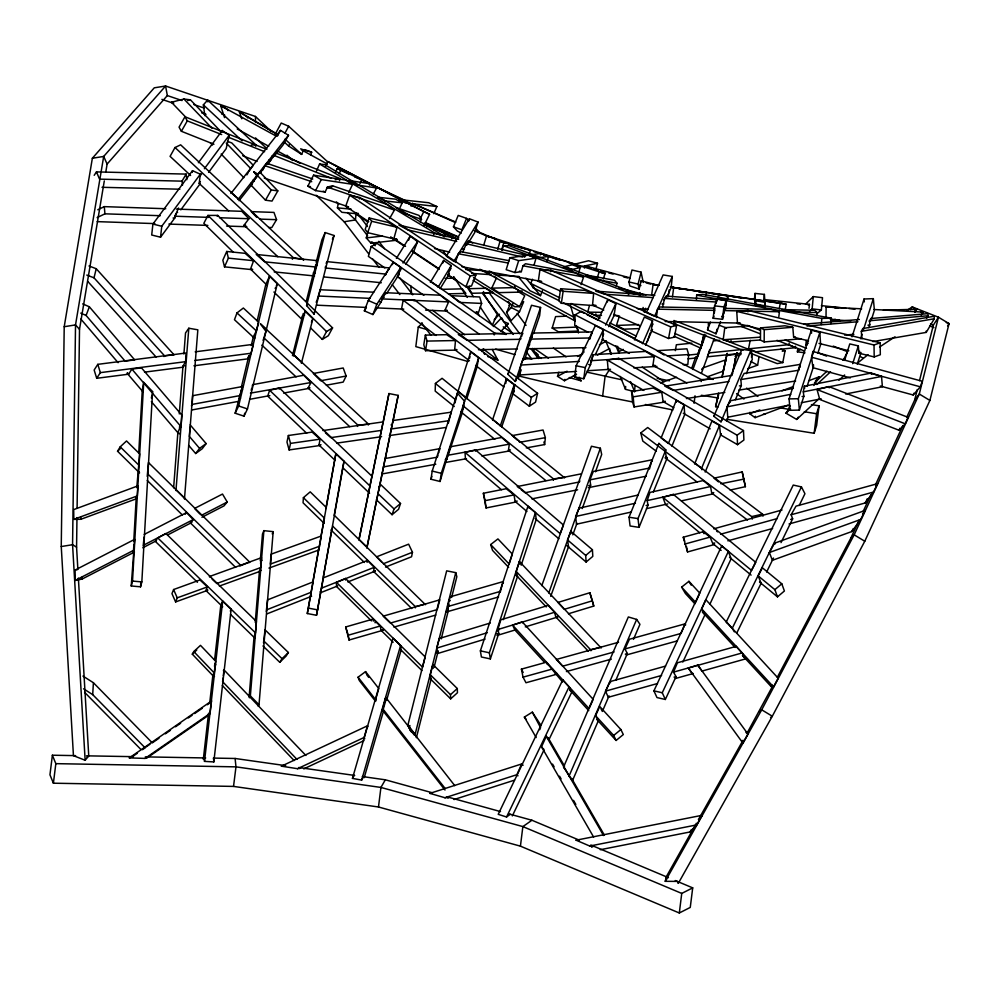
<?xml version="1.0" encoding="UTF-8"?>
<svg xmlns="http://www.w3.org/2000/svg" width="999" height="999" viewBox="0 0 999 999"><rect width="100%" height="100%" fill="white"/><g stroke="black" fill="none" stroke-linecap="round" stroke-linejoin="round"><path stroke-width="1.5" d="M808.553 340.859L793.643 337.212L792.806 327.26L784.927 325.799L760.539 327.872L760.476 340.11L764.173 341.933L801.31 338.773M764.173 341.933L764.235 329.695L760.539 327.872M826.023 317.932L826.111 306.98L835.176 307.442L835.176 308.216M835.089 319.18L835.089 319.967L830.556 319.73M673.9 324.912L673.925 321.89M78.372 578.084L88.749 755.993L85.14 760.264L73.439 755.656L61.251 546.528L64.211 326.723L92.358 158.254L154.271 87.825L165.584 86.014L255.432 116.458L271.278 131.443M77.835 568.806L76.573 547.14L76.973 517.582M77.098 508.241L79.508 329.32L104.308 180.894M564.585 477.822L442.07 378.296L435.402 383.454L435.189 391.108L454.258 406.518M713.011 379.483L581.418 311.276L575.112 314.835L574.725 325.387L587.812 332.105M191.371 405.919L192.208 404.395L192.607 395.716L242.52 386.526L235.152 413.224L244.018 416.158L247.477 408.928L277.272 283.791L269.53 276.136L265.796 284.503L257.168 320.741M553.409 480.319L553.483 478.908L463.149 405.881L464.585 401.298L457.417 393.119L454.957 402.972M696.44 299.762L696.665 295.142L702.759 294.28L831.368 318.194L830.968 323.564M179.47 429.27L179.62 426.436M179.296 413.911L182.979 366.084L185.589 361.675L186.064 352.997L97.802 364.348L94.156 370.005L96.703 378.296L128.671 374.188L131.856 369.068L141.483 367.869L181.743 415.022L180.994 426.623L177.909 431.98L173.626 487.749M138.711 453.421L142.27 390.334L143.719 382.392L152.572 391.583L141.833 581.905L140.559 586.813L131.231 585.988L134.653 539.348L75.1 570.054L75.225 580.419L82.118 579.045L134.465 552.06M133.741 541.545L136.251 496.953M136.776 487.737L139.685 453.921L126.523 440.971L120.217 446.828L117.545 451.236L139.548 472.889M131.231 585.988L132.517 581.081L143.719 382.392M140.559 586.813L140.809 582.217M149.912 744.28L144.967 747.677L92.695 694.63L93.406 682.729L82.954 676.073M147.215 476.436L148.464 462.562L249.625 562.062L249.288 562.612M137.338 495.904L137.974 485.851L73.689 509.602L73.814 519.368L80.869 519.28L136.164 498.863L137.338 495.904L73.814 519.368M143.182 546.091L144.056 537.1M189.997 427.035L189.398 436.451L199.575 448.376L195.667 453.534L188.611 445.279M326.323 507.542L310.202 491.858L303.396 497.664L303.059 502.797L324.25 523.414M415.259 607.892L415.347 606.605L332.58 526.061M425.474 604.707L334.465 515.459M635.014 385.502L634.602 391.645L625.474 389.335L625.661 386.426M133.404 551.523L133.903 544.605M266.258 611.55L267.545 599.887L313.112 581.893L307.292 613.536L316.521 615.272L344.031 461.376L335.876 453.658L325.861 508.616M821.34 324.538L821.79 318.406L696.665 295.142M255.245 622.315L259.44 571.028L260.689 567.594L261.438 557.692L209.34 576.573L209.802 577.01M271.029 554.82L270.317 564.098L319.468 546.278L321.316 535.988L271.079 554.195M183.903 353.996L185.527 332.967L188.811 328.234L197.839 329.82L184.465 499.013M175.961 490.546L188.811 328.234M260.539 563.536L261.438 557.692M249.126 697.09L254.046 636.987L255.457 632.854L256.368 621.403L165.921 533.516L157.73 537.874L155.282 541.321L197.44 582.292M263.524 642.969L265.022 629.82L288.386 652.522L286.089 656.106L279.757 662.287L262.974 645.978M634.427 339.86L644.355 317.045L652.547 320.804L651.248 330.906L668.556 338.499L674.437 337.113L676.598 325.462L550.849 270.254L539.959 269.443L538.299 281.306L561.013 291.283M642.557 343.743L652.547 320.804M675.574 323.913L675.636 323.152M249.425 697.777L250.362 695.903L263.886 530.644L273.177 531.655L259.016 704.732L258.242 706.268M664.098 354.995L657.092 350.699L686.95 348.826L688.673 354.545L687.849 364.435L683.216 364.735M492.544 419.88L506.393 378.933L514.223 384.74L512.962 393.793L529.345 406.218L535.576 402.085L537.574 393.244L414.348 299.812L403.159 300.175L401.498 309.265L436.039 335.464M500.249 426.061L514.223 384.74M816.732 315.597L816.995 312.562L814.672 310.289L781.855 309.59L790.459 311.988L816.995 312.562M742.744 350.249L673.776 323.526L674.038 320.429M701.211 381.581L701.373 379.645L575.112 314.835M356.056 213.124L355.457 219.942L367.657 235.901M589.797 339.185L592.107 331.93L532.892 333.054L524.7 359.54M591.957 333.728L592.107 331.93M469.443 360.789L454.682 349.588L455.494 340.534L446.665 334.69L425.374 335.102L423.813 344.73L425.499 350.711L456.655 350.125M806.83 345.342L805.843 345.067L806.255 340.434M603.771 310.052L592.544 305.132L593.631 293.419L584.752 290.397L560.639 288.711L558.853 300.711L561.351 303.284L595.479 305.682M809.502 311.438L812.137 308.866L813.298 296.591L822.514 297.69L821.365 309.965L816.857 313.736M629.345 353.421L602.409 339.598L603.433 329.62L595.379 325.574L576.123 365.809L574.637 376.973L583.778 378.758L590.584 364.548L593.156 354.72L645.579 351.423L654.195 356.705L652.896 365.509L686.887 382.967M593.156 354.72L590.809 362.225M805.019 352.834L797.389 351.835L797.689 348.776M526.261 447.902L544.655 444.567L545.367 437.649L543.056 430.007L512.225 435.576L517.457 440.172M672.315 276.448L654.557 316.308L646.353 312.562L663.136 274.912L672.315 276.448L671.128 287.675L666.97 297.015M755.094 303.933L755.032 293.419L764.372 294.405L764.897 301.436L759.615 300.562M755.169 304.707L755.581 300.749L764.959 302.31L765.172 307.093M764.56 301.149L764.847 299.638L809.452 304.358L809.028 308.316M764.685 301.186L764.847 299.638M764.66 305.107L764.959 302.31M754.37 299.625L755.032 293.419M763.698 300.612L764.372 294.405M448.326 423.164L451.186 412.187L393.057 420.504L385.127 459.465M451.061 413.386L451.186 412.187M714.273 313.211L714.797 309.278M716.121 303.546L716.72 299.675L666.258 296.129L664.61 298.414L662.587 306.843M716.483 301.935L716.72 299.675M725.499 309.415L726.236 300.687L717.107 299.113L714.56 305.856L713.161 318.256L722.489 319.318L724.475 308.366L770.816 309.353L779.42 311.763L778.82 316.733M724.475 308.366L723.713 313.661M755.806 305.544L755.581 300.749M228.609 210.851L199.188 183.454L200.337 174.213L192.495 170.667L152.909 224.076L151.698 235.015L160.552 237.2L174.887 217.869L174.713 216.209L176.348 213.274M160.552 237.2L161.763 226.261L200.337 174.213M725.973 305.107L726.548 299.875L717.419 298.301M203.321 759.302L208.554 713.199M209.778 702.447L212.912 674.787L214.223 672.914L215.622 661.176L200.487 645.354L193.781 651.56L192.308 654.158L213.736 676.56M214.573 660.102L220.816 605.169L222.677 601.161L231.131 609.34L213.823 761.925L204.508 761.375L204.233 757.929M204.508 761.375L222.677 601.161M516.783 377.472L515.347 381.456L507.942 374.363L531.505 305.269L540.571 307.43L539.647 315.721L533.716 333.092M706.118 295.404L706.443 292.52L670.903 287.188M722.489 319.318L723.888 306.918L726.236 300.687M718.581 296.84L718.855 294.493L727.984 296.079L727.622 299.2M255.744 146.304L255.906 144.905L207.642 100.112L203.359 104.87L204.87 115.634M146.841 758.041L208.404 715.409L210.04 713.411L211.526 700.986L129.346 757.891L145.055 758.416L147.49 756.917L146.241 757.816M223.039 677.996L222.602 681.668L296.965 759.377M223.301 675.799L224.001 669.917L305.894 755.481M214.523 666.408L214.872 663.461M75.612 755.631L52.385 755.219L49.95 774.787L53.397 783.204L233.529 786.413L378.484 806.992L520.429 846.153L679.308 912.986L690.259 907.429L692.707 887.874L675.274 880.544M53.397 783.204L55.832 763.648L52.385 755.219M192.27 172.415L192.495 170.667M233.529 786.413L235.976 766.857L235.102 758.478L213.424 758.091M422.39 323.139L418.269 327.06L415.821 346.616L467.919 361.488M378.484 806.992L380.919 787.437L385.327 779.807L431.705 792.594M466.795 398.776L477.047 367.058L478.633 357.842L470.779 351.798L432.205 471.066L430.969 479.233L440.047 481.481L450.337 446.765L501.698 437.475L509.315 444.155L508.441 450.312L545.866 480.569M520.429 846.153L522.864 826.598L531.93 820.254L579.308 840.171M633.191 402.073L602.647 396.041L605.082 376.486L609.078 370.267M694.093 403.309L695.029 395.791M679.308 912.986L681.743 893.418L692.707 887.874M726.573 419.255L814.148 433.279L816.583 413.723L819.08 405.831L811.438 404.607M819.08 405.831L816.645 425.387L814.148 433.279M447.502 457.092L462.275 412.749L463.149 405.881M668.219 296.79L669.13 289.91M672.464 296.865L673.738 287.237M760.064 339.997L730.831 342.045L723.201 339.76L724.787 327.684L744.417 326.311M730.831 342.045L731.031 340.534M583.778 378.758L585.252 367.595L603.433 329.62M666.033 297.789L666.258 296.129M651.61 295.267L653.096 284.428L659.215 285.327M505.756 383.429L506.393 378.933M550.649 271.728L550.849 270.254M656.355 317.495L657.517 309.166L659.14 306.98L714.997 308.167M658.94 308.491L659.14 306.98M532.892 333.054L530.244 341.283M561.351 303.284L563.136 291.283L560.639 288.711M440.047 481.481L441.283 473.314L478.633 357.842M581.605 355.444L523.139 359.116L520.816 365.072L519.28 375.012L576.51 371.428M522.939 360.352L523.139 359.116M607.442 301.898L607.792 299.663L615.896 303.609L614.048 315.522L608.691 326.71M779.332 308.691L780.194 303.197L671.478 287.138M785.289 309.715L786.151 304.22L780.194 303.197M425.499 350.711L427.06 341.084L425.374 335.102M105.844 171.716L107.118 164.061L167.333 95.567L165.584 86.014L103.684 156.443L75.524 324.9L72.565 544.717L85.14 760.264M751.485 357.267L752.185 353.109M747.776 368.643L757.629 365.159L759.04 356.83M469.692 358.129L469.992 356.406M470.392 354.096L470.779 351.798M675.336 350.649L676.36 344.767L691.832 343.156M787.861 405.319L755.107 417.657L749.712 413.723L749.962 412.287M755.107 417.657L755.356 416.221M750.224 340.297L748.513 348.838L788.885 344.655L789.135 343.181M748.513 348.838L756.031 351.773L795.329 347.689L795.579 346.228M358.866 539.959L388.973 393.544L398.176 395.392L392.894 421.74M366.783 548.076L398.176 395.392M312.824 582.28L318.943 547.689M320.816 537.162L324.438 518.144L303.396 497.664M307.292 613.536L335.876 453.658M316.521 615.272L322.103 584.927M323.301 576.935L332.005 528.409M334.24 515.109L342.982 466.108M268.931 568.106L318.506 550.137L319.031 547.19M322.227 584.29L323.376 577.834L367.507 560.414L374.3 567.32L373.489 571.328L411.725 608.541M334.752 460.039L319.006 445.03L320.067 439.173L312.113 432.105L288.374 435.502L286.975 442.045L289.123 449.937L319.955 445.517M388.973 393.544L383.291 421.865L322.902 430.557M151.386 398.039L151.935 395.067M152.385 392.582L152.572 391.583M414.135 300.949L414.348 299.812M359.078 539.472L371.965 476.248L279.47 388.037L269.618 390.272L267.707 396.103L306.681 433.266M372.09 476.248L383.067 422.452M367.033 547.39L379.982 483.891L400.524 503.484L398.576 509.29L392.083 514.71L376.336 499.7M379.433 486.813L378.896 489.747L382.33 473.089M439.51 450.224L439.997 448.626L385.189 458.529L382.142 473.938L435.801 464.248M385.027 459.415L385.189 458.529M668.556 338.499L670.704 326.86L676.598 325.462M358.454 213.911L341.895 212.312L337.412 207.842L338.224 203.671M751.36 353.596L777.234 363.624L782.791 362.575L785.077 350.736L780.843 349.101M740.846 379.545L744.105 373.439L799.962 364.448L798.85 370.217L740.846 379.545L741.358 385.477L735.426 399.675M817.806 353.284L820.616 344.643L819.829 332.43L811.375 330.145L789.073 398.901L790.134 410.289L799.387 410.089L803.87 396.266L803.296 391.845L804.42 386.188L871.303 373.027L881.53 376.448L882.392 386.763L845.654 394.006M381.63 562.025L376.536 556.843L408.628 544.168L412.475 552.247L411.563 556.78L385.502 567.07M722.027 377.222L726.96 353.808M367.108 562.375L367.507 560.414M722.177 376.573L727.222 353.296M732.404 373.713L736.962 352.684M691.708 368.306L695.741 356.793M701.748 369.53L701.885 368.831M717.931 407.068L715.621 406.655L718.668 394.605M720.529 321.578L716.021 333.778L707.542 329.907L709.04 322.802M716.021 333.778L716.995 329.195M289.123 449.937L290.522 443.394L288.374 435.502M687.961 358.828L697.077 357.879L698.276 352.297M697.077 357.879L699.687 348.913L698.751 351.173M673.95 336.213L700.749 348.127L701.061 346.641M701.86 342.919L702.497 339.947M702.821 338.461L703.296 336.238M700.749 348.127L704.258 334.315M741.183 353.309L707.404 356.818L709.552 350M723.576 369.742L724.362 366.046M732.304 374.113L732.479 373.276M733.378 369.118L735.526 358.579L734.889 358.741M723.326 370.479L723.925 367.757M715.621 406.655L718.568 393.119M735.851 357.105L736.812 352.672M317.12 300L320.117 289.747L373.776 292.183M343.156 465.322L344.031 461.376M221.878 132.18L222.253 130.507L229.171 135.302L226.174 148.651L208.591 172.377M314.997 269.268L317.357 260.652L256.231 254.458L264.698 261.838L315.921 267.02L317.357 260.652M325.587 266.371L325.224 267.969L385.839 274.101L389.323 267.944L326.661 261.601M326.211 263.586L326.486 262.387M529.345 406.218L531.343 397.377L537.574 393.244M673.776 323.526L674.275 321.328M850.324 377.884L812.886 367.694L811.575 357.217L812.911 351.498L922.252 381.268L920.304 386.813L913.223 395.005L880.281 386.039M812.886 367.694L813.548 364.835M241.371 387.113L248.788 355.969M251.248 345.592L253.371 336.7L256.381 330.919L258.566 322.14L243.344 308.017L236.988 312.924L234.478 319.73L253.871 337.724M235.152 413.224L238.624 405.994L269.53 276.136M244.018 416.158L244.718 413.211M273.926 292.008L301.773 319.28L302.035 318.219M302.21 317.507L302.809 315.01L292.47 355.607M316.183 262.35L321.878 239.91L325.162 232.567L334.041 235.502L314.061 314.111L306.606 305.607L307.217 303.047M314.061 314.111L314.91 310.589M502.222 250.125L503.296 245.629L508.991 245.667L639.697 294.755L639.485 295.492M643.269 282.467L641.071 272.153L631.955 270.017L628.983 281.968L629.832 285.964L639.148 289.048L641.133 280.819L657.654 285.227M96.229 268.719L174.051 354.807L164.548 355.831L94.018 277.822L96.229 268.719L88.986 265.971M639.148 289.048L638.086 284.103L641.071 272.153M906.805 417.082L914.634 400.162L917.257 389.66M919.505 380.656L933.341 325.137L938.448 317.207L949.05 323.626L929.894 400.437L864.772 541.246L772.302 716.233L678.309 883.328M263.087 340.422L265.959 331.343L260.477 323.913L368.556 424.188L368.231 425.025M408.928 727.859L407.904 725.137L446.665 570.841L455.756 572.652L456.843 576.723L451.635 597.464M409.165 728.483L409.915 725.499M429.645 678.171L450.661 698.85L457.455 692.732L457.292 688.536L432.929 664.547L430.307 674.775L431.093 679.195L416.408 737.662L415.134 734.315L455.756 572.652M434.078 667.344L438.211 650.873L437.437 653.583L485.077 639.11M441.221 638.898L448.364 610.451L447.639 606.58L450.212 596.84L503.034 581.618L503.409 582.779M563.473 267.645L563.673 266.895L572.14 264.81L580.157 267.532L578.671 272.764M571.465 271.079L571.84 269.58L580.157 267.532M321.079 536.95L321.316 535.988M318.506 550.137L319.468 546.278M306.243 301.448L313.499 272.864L315.921 267.02M293.594 356.069L305.17 311.238L312.899 318.693L301.386 363.311M306.606 305.607L325.162 232.567M644.73 311.925L645.666 308.241M239.435 396.978L242.52 386.526M601.523 315.384L595.491 315.309L587.737 312.15L589.435 305.519M595.491 315.309L595.879 313.836M250.449 393.131L310.989 382.517L303.758 375.249L252.647 384.665L252.21 386.351M251.186 390.309L251.773 388.049M193.931 365.796L247.989 358.841L248.763 355.869M247.989 358.841L251.036 353.259L253.371 344.33L195.192 351.823M678.246 883.216L677.322 881.405L665.234 881.318L666.42 876.822L665.784 877.646L666.633 879.295M438.062 606.53L437.262 609.577L390.434 623.064L383.166 616.158L439.835 599.825L439.348 601.66M438.224 605.918L439.023 602.872M447.977 608.403L449.088 604.208M529.283 254.308L530.369 250.212L500.037 241.246L497.739 249.25M595.904 269.268L597.514 263.249L588.561 260.751L573.888 264.373M524.637 257.193L525.224 255.007L468.294 241.496L466.358 243.744L462.774 251.948M437.437 653.583L436.713 648.114L439.31 638.498L490.297 623.001M396.016 239.073L395.292 240.397L371.004 243.207L366.258 237.924L368.007 231.531M371.004 243.207L371.353 241.933M534.14 264.723L536.026 258.179L528.084 255.195L509.865 257.779L506.168 269.693L514.96 272.552L521.328 271.653L522.964 265.784L525.511 263.736L575.174 272.964L583.566 277.035L581.043 284.603M405.532 246.378L393.881 238.574L397.028 227.285L388.324 222.515L369.155 217.957L365.172 229.358L367.682 232.655L396.528 239.51M364.747 738.723L364.185 737.437L367.445 725.811L281.418 766.171L297.552 768.706L300.799 767.806L299.5 768.568M383.092 709.889L386.226 698.663M505.981 334.54L377.147 243.444L371.166 246.466L368.381 256.381L384.852 267.932M375.999 700.749L376.024 698.276M376.423 696.877L378.184 690.609M378.384 689.909L378.771 688.511L365.559 671.615L358.067 677.21L359.29 680.506L375.487 701.198M364.21 777.659L383.491 711.063L382.717 708.716L385.851 697.564L454.782 785.651M616.208 286.176L617.032 283.254L614.51 280.269L585.689 274.912L594.068 278.996L617.032 283.254M628.371 295.055L629.008 292.844L639.697 294.755M501.673 249.9L503.971 241.895M363.536 776.71L361.638 780.094L352.46 778.396L393.032 638.211L400.562 645.591L401.111 650.174L386.688 700.037L385.364 698.338M361.638 780.094L400.562 645.591M584.39 268.094L585.052 265.846L630.169 277.884M552.172 328.072L576.947 327.073L578.409 331.031L558.478 331.83L552.172 328.072L555.594 316.608L566.383 316.171M500.274 592.045L503.034 581.618M430.369 282.292L443.668 260.402L451.236 265.609L448.076 274.862L465.896 286.8L471.491 286.039L475.836 275.15L359.952 197.54L349.662 195.155L345.666 206.281L368.756 221.741M438.049 287.3L451.236 265.609M574.65 319.692L573.513 317.033L574.188 314.847M483.628 245.517L486.588 235.789L605.019 273.701L603.321 278.996M495.317 239.41L495.554 238.661L486.588 235.789M438.049 455.02L437.4 457.155L383.454 466.908M438.698 452.897L439.023 451.823M462.662 409.74L463.986 405.394M521.203 565.184L536.201 519.567L535.439 512.637L527.934 506.256L480.382 650.861L481.393 656.992L490.372 658.915L498.776 633.378L497.852 629.532L500.836 619.792L548.214 605.394L554.57 612.287L555.781 616.932L588.286 651.123M498.289 631.38L499.15 628.608M514.96 272.552L518.656 260.652L536.026 258.179M503.271 619.705L517.494 576.448L516.258 571.515L519.43 561.538L601.173 648.001M844.542 360.427L849.787 343.918L858.341 345.891L858.878 353.184L874.2 356.943L880.319 354.732L880.144 342.794L747.839 310.389L736.75 311.376L737.474 323.451L760.077 328.983M852.035 336.825L864.06 299.001L873.338 298.651L874.4 310.277L871.503 319.393M852.684 363.661L858.341 345.891M860.601 338.736L862.025 334.29M863.436 329.832L873.338 298.651M857.292 364.136L861.001 352.46M868.88 327.672L869.804 324.75L869.53 320.741L870.941 318.494L927.821 313.661L928.146 315.759L926.597 318.344M597.477 277.123L599.175 271.828L605.019 273.701M468.506 221.403L469.368 218.756L478.084 222.078L474.675 232.655L468.581 242.52M430.969 479.233L431.893 476.373M540.434 254.857L540.921 253.359L548.651 256.381L546.952 261.601M799.387 410.089L798.338 398.701L819.829 332.43M807.067 386.401L813.611 366.246M279.121 389.135L279.47 388.037M576.56 374.288L564.46 380.744L557.517 376.336L558.878 372.177M564.46 380.744L564.91 379.358M490.372 658.915L489.36 652.784L535.439 512.637M639.335 328.571L623.95 329.183L616.395 325.474L619.505 315.959M647.315 341.633L650.137 333.042M392.083 514.71L394.018 508.916L400.524 503.484M649.462 469.006L652.06 459.802L593.294 471.466L589.959 479.87L590.659 485.202L582.255 508.578M385.464 275.2L385.839 274.101M388.761 269.593L389.323 267.944M494.18 334.952L494.792 333.154L371.166 246.466M515.347 381.456L540.571 307.43M501.673 427.072L514.185 390.372L512.812 389.023M518.194 378.621L521.203 369.817M442.757 263.062L443.668 260.402M666.708 459.041L665.247 451.411L665.796 449.9L658.915 443.381L629.02 517.232L630.082 525.986L639.048 527.36L648.039 505.132L647.152 500.599L649.974 492.407L703.246 480.569L710.539 486.513L711.725 493.069L747.464 520.017M423.888 295.317L397.465 276.785L400.786 267.47L393.256 262.15L368.269 300.487L364.348 310.851L372.914 314.56L381.193 301.873L382.217 298.913L448.588 301.923L445.042 310.14L478.971 333.928M385.402 293.656L385.726 292.719L440.347 295.204L448.588 301.923M481.63 303.421L459.49 302.41L451.248 295.692L479.682 296.978L481.63 303.421L478.484 312.512L475.374 312.362M367.682 232.655L371.665 221.266L369.155 217.957M467.719 243.119L468.294 241.496M913.223 395.005L913.835 393.269M455.294 262.412L458.354 253.783L460.264 251.611L509.303 260.727M459.752 253.059L460.264 251.611M392.37 264.623L393.256 262.15M359.453 198.938L359.952 197.54M541.808 585.626L591.458 446.241L600.349 448.214L548.776 592.956M550.711 596.353L568.543 546.74L567.569 539.947L570.829 531.318L592.419 549.762L592.807 556.368L586.101 562.037L567.157 545.879M572.802 534.865L577.01 523.176M595.479 471.803L601.698 454.47L600.349 448.214M451.635 238.599L452.684 235.677M507.942 374.363L508.966 371.553M512.962 393.793L513.973 391.009M267.245 285.464L250.537 269.093L253.584 260.714L245.117 253.334L226.723 251.473L222.839 260.165L224.513 266.858L252.46 269.68M657.991 445.929L658.915 443.381M667.245 457.654L665.784 456.893M692.894 369.493L705.719 334.84M707.542 329.907L710.426 322.103M701.498 373.002L714.198 338.686M513.661 388.761L515.147 384.752M89.348 306.793L134.69 359.915L125.075 361.101L86.101 315.459L89.348 306.793L82.692 303.871M717.894 297.028L718.855 294.493M713.161 318.256L713.948 316.183M727.022 298.601L727.984 296.079M372.914 314.56L376.848 304.208L400.786 267.47M447.964 275.175L457.043 281.206L457.317 280.482M520.991 338.162L520.554 339.298L467.132 340.322L458.853 334.84M521.715 336.276L522.015 335.514M522.589 334.003L522.877 333.241L458.304 334.478M602.747 336.251L603.671 333.853M518.269 276.698L529.882 290.672L540.484 295.667L542.407 290.746M310.577 154.957L311.676 152.185L303.496 149.825L301.698 154.395L288.686 146.104L289.26 144.655M408.603 240.222L409.14 238.848M409.415 238.162L410.227 236.101L417.607 241.658L413.261 252.672L405.756 264.173M357.467 426.423L357.967 425.174L368.556 424.188M137.525 486.95L137.974 485.851M222.702 606.83L205.919 590.521L207.417 586.9L199.962 579.969L173.601 589.535L171.965 593.631L175.612 601.935L207.692 590.309M175.612 601.935L177.248 597.839L173.601 589.535M579.857 480.906L579.445 481.955L525.049 492.732L521.153 489.635M465.896 286.8L470.254 275.911L475.836 275.15M513.299 334.415L482.792 293.606L483.616 291.546M519.742 333.741L489.148 292.819L489.697 291.446M631.256 512.037L576.448 524.213L575.661 516.483L579.008 508.179L638.236 495.017M602.409 339.598L602.834 338.536M676.36 400.287L661.126 437.937L668.393 443.481L684.028 404.857L676.36 400.287L676.498 402.098M639.048 527.36L637.986 518.593L665.796 449.9M653.346 492.02L667.295 457.579M671.94 446.103L684.715 414.535L684.028 404.857M377.61 197.964L377.897 197.24L395.517 199.151L402.235 202.809L400.012 207.555M384.627 202.41L385.202 200.974L402.235 202.809M559.34 300.811L533.066 287.675L530.769 283.379L532.467 279.221M533.066 287.675L533.628 286.288M319.668 290.884L320.117 289.747M316.196 302.272L316.658 301.136M521.54 303.858L523.663 301.611L519.492 311.775L511.063 320.691L506.593 312.462L511.263 307.53L512.824 303.708M708.204 324.151L708.641 323.114M858.878 353.184L859.652 351.286M174.8 217.008L178.521 208.017M615.771 680.344L627.347 653.521L624.937 648.95L681.056 633.428L685.002 623.875L685.689 624.887M263.886 530.644L262.475 534.053L260.277 560.914L262.088 560.227M272.24 533.928L273.177 531.655M461.301 233.054L457.367 231.069L453.459 226.823L458.204 215.409L466.583 218.381L468.631 220.617M466.583 218.381L461.838 229.782L453.459 226.823M899.05 430.257L905.281 423.826L907.979 417.307L828.858 386.588L817.045 389.56L819.779 399.475L899.05 430.257L899.887 428.221M134.191 540.459L134.653 539.348M694.617 463.998L711.912 421.079L719.517 425.362L720.516 434.827L737.537 444.68L743.905 440.035L743.481 430.557L618.781 358.316L607.305 360.015L608.141 369.73L643.856 390.422M722.614 418.456L721.003 421.828L713.898 416.321L741.895 349.35L750.798 350.537L752.284 359.353L746.303 373.676M701.91 469.792L701.573 468.294L719.517 425.362M721.003 421.828L750.798 350.537M705.182 472.04L721.191 433.728M726.535 420.954L728.308 416.695M301.773 319.28L305.17 311.238M311.401 322.24L312.899 318.693M339.423 180.707L340.297 178.659L275.986 153.022L267.794 164.273M359.977 183.616L361.626 179.758L340.909 169.905L337.212 168.581L335.489 172.377M709.877 604.22L731.143 558.753L728.358 551.423L721.69 545.904L653.908 690.846L656.98 697.564L665.334 699.475L676.036 676.598L673.488 672.127L677.459 662.774L736.138 646.378L742.107 652.959L745.516 658.915L702.247 671.003M597.19 719.817L616.108 740.459L623.314 734.552L620.879 729.545L599.725 706.455L595.604 715.734L598.301 720.816L572.439 780.731L563.561 767.057L628.346 616.957L636.663 619.417L639.947 624.338L633.453 639.372M568.906 776.423L636.663 619.417M609.065 695.878L602.36 711.4L601.048 708.928M433.753 213.686L436.863 206.543L428.733 202.735L398.713 199.488M506.593 312.462L510.214 304.158L508.354 301.686M348.676 192.532L352.597 184.328L345.617 180.032L313.561 175.175L307.817 186.201L315.559 190.609L325.174 192.07L327.372 187.075L332.58 185.814L386.738 204.37L394.43 210.052L389.535 218.619M332.58 185.814L332.18 186.738L326.798 188.386M493.931 276.236L496.515 277.872L491.733 288.149L514.298 287.612L514.897 286.238M491.733 288.149L498.976 292.632L521.341 292.095L521.94 290.721M316.483 171.016L319.593 163.998L324.85 164.66L444.468 236.288L444.13 236.975M468.656 288.699L486.301 288.274L493.543 292.757L472.165 293.269L468.656 288.699L469.73 286.263M682.841 662.037L704.994 614.66L701.76 608.99L705.856 599.7L778.171 678.196L773.513 686.887L771.053 686.475L742.507 655.481M645.554 345.03L652.497 329.47M224.513 266.858L228.396 258.154L226.723 251.473M275.162 288.499L275.637 287.45M276.336 285.876L277.272 283.791M332.405 239.173L334.041 235.502M492.295 325.224L497.227 314.348L483.491 293.556M521.74 763.935L429.87 793.368L444.93 797.739L516.87 774.7L521.74 763.935L523.064 765.271M539.735 729.682L540.034 729.033M540.621 727.722L532.317 712.162L524.363 717.082L536.176 737.549M593.618 837.037L541.52 746.815L546.278 736.325L549 739.56L571.778 692.145L569.08 686.837L562.749 679.944L498.214 814.322L506.555 816.995L510.277 814.285M339.185 173.701L340.909 169.905M624.937 648.95L629.432 639.248L685.002 623.875M777.297 677.31L850.686 538.424L859.165 520.092M863.086 511.625L870.916 494.692M875.474 484.815L902.884 425.549M230.319 611.101L231.131 609.34M665.334 699.475L662.262 692.757L728.358 551.423M426.798 226.923L428.059 224.238M434.278 230.494L435.539 227.822M473.089 280.369L514.935 306.818L519.567 306.656L524.737 295.704L518.169 291.558M657.492 683.516L608.266 697.277L605.544 691.121L610.039 681.618L665.546 666.096M598.176 319.742L607.792 299.663M574.637 376.973L575.973 374.188M605.594 325.125L615.896 303.609M595.304 354.695L602.672 339.298M506.555 816.995L569.08 686.837M512.337 815.908L544.068 749.837L543.406 748.701M713.898 416.321L714.984 414.048M720.516 434.827L721.066 433.703M325.412 166.508L327.809 161.576L429.558 214.36L424.026 225.574M335.589 166.171L335.939 165.472M346.154 376.036L320.629 380.744L313.399 373.476L343.194 367.982L346.154 376.036L343.181 382.093L326.373 385.189M433.516 234.89L434.515 232.829L444.468 236.288M726.773 622.664L726.298 621.865L793.243 485.064L801.448 486.913L804.944 493.731L799.175 505.519M734.365 631.855L732.255 628.296L801.448 486.913M736.675 633.229L761.151 583.204L758.166 575.886L762.412 567.819L781.792 583.803L784.402 590.996L777.484 596.853L759.502 582.03M766.633 572.015L773.488 558.016M781.018 542.619L792.657 518.831L791.121 514.76L796.003 506.143L877.597 483.653L873.451 492.07L865.196 502.972L789.06 523.963M420.055 219.156L423.751 211.676L429.558 214.36M865.196 502.972L866.233 500.874M866.757 499.812L867.269 498.763M420.167 222.015L421.503 219.318L418.993 215.409L396.378 207.667L404.083 213.361L421.503 219.318M851.772 531.555L860.701 519.455L865.234 510.377L774.525 543.219L769.392 552.522L772.389 560.314L851.772 531.555L853.196 528.721M541.321 358.454L537.612 355.881L538.186 354.745L535.939 352.809M843.293 360.239L847.577 351.685L833.216 346.104M411.089 206.219L412.5 203.421L455.819 222.103M414.535 207.455L415.247 206.056M367.632 221.803L354.682 213.187L355.02 212.512M310.552 327.872L322.302 339.398L328.334 335.701L332.567 327.884L217.732 215.397L207.967 215.422L203.833 223.339L233.516 252.422M217.208 216.383L217.732 215.397M315.559 190.609L321.303 179.583L352.597 184.328M861.887 338.898L861.325 331.343L862.786 328.559L934.14 316.271L934.277 318.768L926.248 332.392L872.889 341.583M746.902 733.441L772.939 685.551M349.7 426.635L308.079 388.024L310.989 382.517M788.998 405.157L727.759 417.22L726.985 406.88L730.219 400.799L793.356 388.374M771.053 686.475L771.927 684.839M277.585 135.964L275.362 133.928L281.231 123.039L288.686 126.261L327.709 161.875M285.015 133.067L288.686 126.261M322.302 339.398L326.536 331.568L332.567 327.884M369.53 185.14L370.279 183.766L376.598 187.962L373.239 194.143M252.797 345.379L253.371 344.33M230.969 193.406L280.519 130.382L288.511 135.277L283.129 144.83L275.836 154.071M238.024 199.475L288.511 135.277M741.683 740.609L742.944 743.156L747.939 734.053L697.764 665.097L688.323 668.056L692.382 673.826M746.053 732.654L746.365 732.08L747.939 734.053M303.584 260.127L180.644 144.83L175.012 147.527L170.08 156.356L190.609 175.474M352.46 778.396L354.158 775.374M665.784 877.646L696.39 823.226M699.45 817.781L743.069 740.247M665.234 881.318L761.713 709.814L854.17 534.827L919.292 394.018L938.448 317.207L912.249 306.943L907.067 310.377M277.834 135.165L280.519 130.382M381.905 299.85L385.726 292.719M266.833 149.375L184.965 116.746L179.046 127.16L181.381 131.281L213.936 144.256M181.381 131.281L187.3 120.867L184.965 116.746M265.484 200.187L271.278 189.972L277.822 190.871L272.015 201.086L265.484 200.187L250.349 184.428M600.287 849.712L690.034 831.967L691.408 829.57M690.034 831.967L696.64 824.912L702.135 815.296L576.111 840.196L589.735 846.041L593.643 846.203L591.62 847.214M246.89 174.875L248.189 172.627M248.788 171.578L252.31 166.521M277.822 190.871L259.728 172.028L251.136 185.252L252.21 184.028L250.949 183.292M651.248 330.906L651.823 329.92M910.701 309.64L912.249 306.943L916.233 309.353M398.851 272.877L401.186 268.906M275.986 153.022L272.902 156.831M182.505 185.215L182.005 181.156L186.151 174.101L96.466 171.903L94.181 175.325M259.89 173.401L266.721 163.249L312.749 179.021M260.939 173.064L261.326 172.415M262.487 170.454L263.249 169.143M263.636 168.481L264.41 167.183M265.946 164.56L266.721 163.249M397.465 276.785L398.039 275.824M398.414 275.187L399.163 273.913M239.972 565.946L249.625 562.062M256.643 217.208L251.261 211.638L273.963 212.412L276.561 219.68L271.79 227.585L268.669 227.485M469.368 218.756L446.291 256.169L453.846 261.376L478.084 222.078M440.109 288.699L449.013 274.263M813.923 385.502L819.305 376.76L809.24 380.557M292.345 259.278L293.331 257.692L303.908 259.603M651.885 325.924L653.084 324.013M279.757 662.287L282.055 658.703L288.386 652.522M96.703 378.296L100.35 372.639L97.802 364.348M947.589 325.886L949.05 323.626L946.29 322.54M410.227 236.101L396.391 258.391M364.348 310.851L366.034 308.266M417.607 241.658L402.984 263.037M386.601 293.581L399.101 274.4M199.188 183.454L200.387 181.593M914.809 312.412L916.982 309.253L883.391 310.177M818.381 399.338L796.69 419.443L785.963 413.149L788.686 409.253L789.56 405.906L790.371 406.168M796.69 419.443L798.288 417.157M223.389 670.791L224.001 669.917M921.14 315.122L923.288 312.113L920.841 311.963M448.076 274.862L449.038 273.539M862.562 514.01L865.234 510.377M198.389 162.712L222.253 130.507M204.383 168.744L229.171 135.302M180.819 209.852L200.262 183.616M277.884 256.731L244.043 225.212L248.926 218.731L241.758 211.313L176.386 209.091M449.625 270.304L451.048 268.431M875.761 486.076L877.597 483.653M163.998 356.556L164.548 355.831M190.147 424.862L206.131 443.581L202.21 448.751L195.667 453.534M914.634 400.162L919.292 394.018L929.894 400.437M239.061 200.712L252.21 184.028M200.125 175.824L201.673 173.913M210.09 702.734L211.526 700.986M185.165 514.248L186.576 512.574L193.294 519.542L190.447 522.952L235.627 567.395M200.025 514.11L194.568 508.454L222.502 494.055L227.235 502.035L224.001 505.894L201.96 517.257M254.533 179.395L257.292 176.249M252.472 166.321L253.334 165.359L231.805 142.957L227.422 141.346M815.484 380.844L819.305 376.76M698.351 819.33L702.135 815.296M494.168 319.817L499.488 314.21M493.269 326.536L501.598 317.732L503.658 321.528L508.354 323.539L500.936 331.381M481.868 351.536L483.978 349.3M850.686 538.424L854.17 534.827L864.772 541.246M152.198 742.769L93.406 682.729M805.506 304.183L813.298 296.591M87.113 757.13L88.436 755.868M117.545 451.236L120.704 448.314M814.497 382.779L826.972 371.216M785.963 413.149L790.534 408.903M816.832 384.515L830.556 371.79M843.131 360.115L845.429 358.004M838.923 380.282L844.63 374.987M857.179 363.349L868.031 354.645M192.308 654.158L196.766 650.012M450.661 698.85L450.499 694.655L457.292 688.536M508.878 305.282L510.214 304.158M506.406 325.199L508.354 323.539M586.101 562.037L585.714 555.444L592.419 549.762M777.484 596.853L774.874 589.66L781.792 583.803M616.108 740.459L613.673 735.464L620.879 729.545M525.224 255.007L522.639 257.105L466.358 243.744M797.389 351.835L800.524 349.325M805.843 345.067L808.278 343.119M681.618 587.125L688.923 581.318L699.775 593.094L695.666 602.385L681.618 587.125L685.414 593.506L694.929 603.833M656.38 451.323L642.807 441.083L640.759 432.929L647.702 427.51L762.537 514.135L763.024 516.146M490.659 544.58L497.927 538.911L512.337 554.07L509.165 564.048L490.659 544.58L492.569 550.437L508.678 567.382M199.575 448.376L206.131 443.581M737.537 444.68L737.112 435.214L743.481 430.557M130.107 757.579L131.406 756.63L129.346 757.891M759.14 711.688L761.713 709.814L772.302 716.233L770.591 717.482M132.255 756.743L137.35 753.221M142.432 749.7L144.98 747.926M152.622 742.644L158.978 738.236M165.347 733.828L170.429 730.306M175.524 726.785L180.619 723.251M188.249 717.969L192.07 715.321M194.618 713.561L202.248 708.279M207.342 704.745L209.877 702.984M145.055 758.416L210.04 713.411M879.607 346.99L895.029 336.775M282.729 766.233L284.091 765.434L281.418 766.171M133.142 552.147L134.353 551.51M577.547 356.481L583.016 353.559M599.437 344.805L606.268 341.159M557.517 376.336L567.107 371.216M597.252 355.132L609.577 348.551L611.163 354.258M623.239 349.388L619.118 351.586L617.644 346.278M447.839 797.976L449.001 797.377L444.93 797.739M190.447 522.952L191.958 522.165M144.231 534.415L186.576 512.574M75.225 580.419L133.991 550.124M143.556 545.179L193.294 519.542M201.286 515.422L227.235 502.035M142.732 547.802L156.506 540.696M167.532 535.014L190.946 522.939M97.79 209.765L104.283 206.631L165.747 208.729M97.14 217.595L104.932 213.823L160.277 215.709M297.552 768.706L364.185 737.437M303.746 768.893L363.923 740.659M336.438 582.367L345.517 578.483L425.199 656.942L422.577 667.17L336.438 582.367L336.526 586.488L371.466 620.891M808.004 304.957L809.452 304.358M373.489 571.328L375.187 570.641M266.833 609.752L311.263 592.207M321.528 588.149L374.3 567.32M383.329 563.748L412.475 552.247M266.745 613.96L311.638 596.228M320.329 592.807L337.712 585.938M347.839 581.942L375.362 571.078M914.672 310.165L916.982 309.253M781.917 390.846L793.418 386.513M749.712 413.723L759.877 409.902M259.44 571.028L261.263 570.342M310.527 595.292L311.164 595.054M320.092 591.708L320.729 591.47M177.248 597.839L207.417 586.9M260.689 567.594L216.795 583.503L212.138 579.17M219.355 586.076L260.177 571.278M736.75 311.376L874.025 345.005L880.144 342.794M769.392 552.522L860.701 519.455M660.476 382.917L676.573 377.235M702.909 367.919L726.323 359.64M735.102 356.543L740.958 354.47M707.304 376.798L723.338 371.128M205.919 590.521L207.667 589.909M512.612 625.162L522.202 621.853L593.206 699.35L589.085 708.616L512.612 625.162L514.997 630.119L544.48 662.287M790.634 519.48L792.657 518.831M454.021 799.537L514.497 780.157M555.781 616.932L557.617 616.358M448.951 601.011L450.249 600.624M446.428 611.051L448.364 610.451M589.835 592.744L557.991 602.422L564.335 609.315L592.357 600.799L589.835 592.744L593.768 606.068L568.456 613.761M436.713 648.114L487.312 632.729M497.852 629.532L554.57 612.287M496.99 635.489L516.346 629.607M525.287 626.885L558.029 616.932M625.324 654.12L627.347 653.521M383.429 630.132L349.038 640.034L345.691 626.96L373.002 619.093L380.269 625.998L380.981 630.257L393.144 642.232M349.038 640.034L348.264 635.214L380.269 625.998M447.639 606.58L500.087 591.47M393.906 627.11L435.776 615.047M446.241 612.025L498.588 596.952M662.861 497.315L673.314 494.368L755.793 562.362L751.56 570.429L662.861 497.315L665.571 504.582L699.799 532.792M496.79 633.94L498.776 633.378M605.544 691.121L661.6 675.449M673.488 672.127L742.107 652.959M675.399 678.508L693.294 673.513M557.43 674.05L525.986 682.754L523.039 677.147L521.416 669.13L546.228 662.262L562.524 681.98M618.568 642.257L556.356 659.465L562.649 666.183L614.06 651.96M523.039 677.147L552.522 668.98M566.408 671.565L611.326 659.14M626.298 654.994L677.21 640.921M714.422 544.53L687.549 551.947L683.266 537.225L703.184 531.73L710.052 537.112L712.774 543.493L721.153 550.412M713.736 528.821L782.017 510.002M374.925 622.689L375.562 622.514M684.69 544.093L710.052 537.112M720.604 534.203L777.122 518.618M791.121 514.76L873.451 492.07M380.981 630.257L382.892 629.732M727.859 540.834L772.639 528.483M712.774 543.493L714.747 542.957M555.169 673.963L557.08 673.463M185.489 116.883L171.441 102.248L183.953 99.026L190.422 99.85L220.941 131.631M187.637 100.562L190.422 99.85M674.063 677.11L676.036 676.598M415.347 606.605L425.512 604.07M597.514 263.249L580.894 266.758M725.386 361.064L726.011 360.901M869.23 321.154L870.479 320.854M867.944 325.199L869.804 324.75M711.725 493.069L713.736 492.582M464.985 452.347L475.487 449.9L563.399 524.975L560.139 533.603L464.985 452.347L465.472 459.028L501.423 489.722M516.258 571.515L590.559 649.662L600.923 647.265M588.698 485.651L590.659 485.202M640.759 432.929L751.673 516.595L762.537 514.135M335.164 179.808L340.297 178.659M739.422 385.914L741.358 385.477M730.182 490.059L745.404 486.675L742.195 471.915L713.998 478.184L716.283 480.044M575.661 516.483L635.439 503.209M647.152 500.599L710.539 486.513M743.88 479.108L720.841 483.753M646.465 508.653L667.782 503.921M681.48 500.874L713.448 493.781M75.1 570.054L77.847 569.505M516.57 501.898L486.051 507.954L483.366 493.256L506.243 488.723L514.035 494.917L515.097 501.411L526.935 511.513M581.256 473.851L517.257 486.538L519.205 488.086M486.051 507.954L485.102 500.661L514.035 494.917M589.959 479.87L649.25 468.106M531.843 498.876L577.634 489.797M588.311 487.674L646.316 476.173M589.735 846.041L696.64 824.912M726.985 406.88L790.709 394.33M803.296 391.845L881.53 376.448M801.248 402.747L821.153 398.826M508.441 450.312L510.414 449.937M308.079 388.024L309.89 387.674M782.292 351.261L785.077 350.736M192.208 404.395L240.172 395.554M191.895 409.952L239.273 401.236M249.962 399.263L269.83 395.604M283.591 393.069L309.565 388.286M646.116 505.494L648.039 505.132M447.739 455.282L509.315 444.155M545.367 437.649L519.842 442.257L518.893 441.421M445.005 462.574L466.471 458.703M481.793 455.931L509.39 450.949M515.097 501.411L517.17 501.036M861.325 331.343L934.277 318.768M391.034 424.937L392.282 424.725M664.847 402.023L634.065 406.968L632.454 401.635L631.568 391.533L653.221 388.049L661.763 392.27L663.111 401.573L673.875 407.804M664.772 386.201L732.142 375.362M631.568 391.533L633.179 396.865L661.763 392.27M728.908 381.468L673.314 390.409L665.834 386.725M686.388 398.564L724.849 392.37M738.698 390.147L795.616 380.981M92.358 158.254L103.684 156.443L107.118 164.061M316.084 195.217L344.143 221.753L355.457 219.942L347.602 212.512M64.211 326.723L75.524 324.9L79.508 329.32M61.251 546.528L72.565 544.717L76.573 547.14M182.979 366.084L184.715 365.821M241.283 389.985L242.52 389.797M238.674 398.439L240.534 398.164M531.406 254.72L540.921 253.359M539.51 257.68L548.651 256.381M793.643 337.212L795.441 336.95M290.522 443.394L320.067 439.173M381.418 430.382L330.844 437.624L325.387 432.767M391.308 428.958L448.601 420.754M336.9 443.094L381.606 436.688M389.31 435.576L446.353 427.41M663.111 401.573L665.272 401.261M445.317 459.503L447.24 459.228M553.483 478.908L564.61 477.36M726.773 355.519L736.663 354.17M802.072 396.516L803.87 396.266M100.35 372.639L185.589 361.675M194.718 360.502L251.036 353.259M144.518 372.152L183.117 367.182M319.006 445.03L321.029 444.767M482.792 293.606L489.148 292.819M366.258 237.924L382.442 236.051M701.748 342.232L703.034 342.083M713.511 340.909L719.705 340.259M687.974 355.12L698.588 354.021M708.915 352.947L741.345 349.588L742.756 350.137M737.474 323.451L740.247 323.201M429.87 793.368L432.255 793.156M176.873 212.525L177.572 212.462M173.077 218.019L174.887 217.869M803.808 324.2L859.34 319.48M764.235 329.695L792.806 327.26M807.055 326.061L857.929 321.728M869.53 320.741L928.146 315.759M844.63 335.09L853.908 334.303M530.344 337.587L532.242 337.437M527.822 345.005L529.707 344.855M652.896 365.509L655.057 365.347M723.201 339.76L760.077 337.175M701.373 379.645L713.061 378.846M520.816 365.072L579.395 361.401M590.958 360.676L654.195 356.705M667.245 355.894L688.673 354.545M587.337 370.741L610.526 369.293M633.728 367.832L656.93 366.383M616.395 325.474L638.748 324.575M663.898 299.737L664.522 299.712M661.975 304.071L663.848 304.008M445.117 278.384L452.822 278.209M441.708 289.335L462.337 288.848L465.846 293.419L448.439 293.831M821.79 318.406L831.368 318.194M789.073 398.901L798.338 398.701M251.286 144.98L255.906 144.905M427.06 341.084L455.494 340.534M530.556 339.111L589.897 337.987M478.459 349.712L517.395 348.963M528.296 348.763L585.938 347.664M454.682 349.588L456.855 349.588M590.759 360.264L591.995 360.277M588.711 364.523L590.584 364.548M587.737 312.15L601.523 312.325M613.573 315.534L618.094 315.597M86.451 755.831L133.416 756.668M145.292 756.88L205.682 757.954M55.832 763.648L235.976 766.857L380.919 787.437L522.864 826.598L681.743 893.418M657.517 309.166L714.585 310.377M724.063 310.577L779.42 311.763M665.159 321.491L739.784 323.077M182.005 181.156L99.55 179.133L96.466 171.903M102.023 187.3L179.882 189.211M174.713 216.209L208.729 217.37M219.555 217.732L248.926 218.731M259.94 219.106L276.561 219.68M97.153 221.628L154.845 223.601M168.881 224.076L207.854 225.412M226.573 226.049L246.84 226.736M445.042 310.14L447.077 310.227M315.422 265.334L317.207 265.409M313.499 272.864L315.284 272.939M576.111 840.196L579.045 840.321M354.682 213.187L358.254 213.349M495.529 277.822L496.515 277.872M318.731 296.041L370.279 298.376M316.596 305.17L366.408 307.43M375.749 307.854L403.771 309.116M425.562 310.102L447.352 311.101M826.111 306.98L861.65 308.841M873.925 309.503L923.288 312.113M830.681 319.742L850.911 320.816M465.696 269.53L483.753 270.692L491.021 274.663L471.653 273.414M519.068 276.473L496.578 275.025L489.76 271.303M494.792 333.154L506.181 333.941M654.832 295.329L595.754 291.171L604.645 294.193L653.209 297.615M563.136 291.283L593.631 293.419M664.61 298.414L716.283 302.048M637.374 308.629L648.239 309.39M244.043 225.212L245.779 225.337M538.299 281.306L541.408 281.531M592.544 305.132L595.991 305.394M698.651 291.87L702.547 292.195M704.008 292.307L706.443 292.52M711.563 293.644L723.026 295.192M132.517 581.081L141.833 581.905M721.827 316.221L723.588 316.383M721.578 316.895L723.338 317.058M337.412 207.842L351.223 209.178M228.396 258.154L253.584 260.714M274.188 271.89L314.548 275.974M323.863 276.923L381.306 282.742M821.365 305.619L845.816 308.216M848.875 308.541L854.994 309.19M769.292 300.861L772.389 301.186M778.583 301.848L781.68 302.173M797.165 303.808L800.261 304.146M826.148 306.893L829.257 307.217M835.451 307.867L838.548 308.204M830.206 319.106L839.51 320.092M830.868 319.93L840.072 320.904M436.863 206.543L405.02 202.922M250.537 269.093L252.61 269.318M714.56 305.856L723.888 306.918M812.137 308.866L821.365 309.965M171.441 102.248L173.464 102.497M465.197 244.743L467.07 244.992M462.525 249.076L464.398 249.313M382.205 297.153L384.103 297.415M379.295 301.623L381.193 301.873M235.102 758.478L285.689 765.659M298.713 767.507L354.67 775.449M362.337 776.535L385.327 779.807M670.129 287.088L786.151 304.22M350.362 180.744L370.279 183.766M357.292 185.04L376.598 187.962M307.817 186.201L310.464 186.601M629.02 517.232L637.986 518.593M763.411 414.135L764.822 414.36M701.36 395.267L718.256 397.977M779.707 407.817L790.471 409.54M804.295 411.75L816.583 413.723M726.048 295.679L729.07 296.166M732.092 296.653L735.127 297.14M738.149 297.627L741.171 298.114M672.552 287.65L675.624 288.149M678.696 288.649L681.768 289.136M653.096 284.428L658.466 285.302M755.519 299.875L758.453 300.362M755.881 304.77L765.259 306.331M458.354 253.783L508.341 263.062M522.964 265.784L583.566 277.035M461.938 266.721L541.67 281.531M308.541 608.166L317.757 609.889M576.123 365.809L585.252 367.595M657.23 378.371L669.442 380.781M621.89 379.807L587.05 372.177M645.416 404.495L672.914 409.927M480.382 650.861L489.36 652.784M653.908 690.846L662.262 692.757M345.666 206.281L348.614 206.968M628.983 281.968L638.086 284.103M524.2 248.751L526.098 249.201M527.047 249.425L530.369 250.212M534.065 251.785L535.951 252.235M537.849 252.685L575.212 264.348M458.666 239.211L398.888 225.025L407.592 229.795L456.718 241.458M371.665 221.266L397.028 227.285M434.49 248.526L449.675 252.123M525.462 357.455L531.468 358.891M518.518 375.936L602.647 396.041M393.881 238.574L395.866 239.061M396.528 239.223L397.177 239.373M818.993 343.419L848.813 350.724M152.909 224.076L161.763 226.261M432.205 471.066L441.283 473.314M553.371 258.029L560.914 259.952M590.796 268.119L585.052 265.846M593.756 268.918L598.214 270.105M601.186 270.891L605.644 272.09M608.603 272.877L613.061 274.063M623.451 276.835L627.909 278.022M646.228 282.917L650.636 284.091M619.005 287.824L645.966 295.017M626.573 290.584L643.156 295.005M811.575 357.217L920.304 386.813M519.492 271.141L521.328 271.653M446.665 796.727L500.511 811.588M508.641 813.823L531.93 820.254M569.268 377.51L581.081 380.831L579.12 377.21M418.269 327.06L427.197 329.608M495.654 349.151L514.997 354.67M272.203 155.869L274.013 156.381M268.868 160.09L270.679 160.614M500.037 241.246L505.719 243.044M508.566 243.931L522.777 248.414M543.593 254.982L559.977 260.14M568.906 262.949L573.364 264.36M509.865 257.779L518.656 260.652M563.673 266.895L571.84 269.58M238.624 405.994L247.477 408.928M167.333 95.567L182.043 100.549M193.806 104.533L204.096 108.029M221.753 113.998L224.688 114.997M161.9 99.376L173.664 103.359M201.611 112.825L206.019 114.323M574.887 264.71L576.885 265.397M577.897 265.734L579.895 266.421M264.523 165.547L311.738 181.718M327.372 187.075L394.43 210.052M264.248 178.034L348.314 206.843M487.724 356.568L497.877 360.127L492.245 349.475M304.558 149.6L311.676 152.185M300.649 148.801L303.496 149.825M530.057 254.907L537.986 257.892M503.296 245.629L629.008 292.844M86.776 275.075L94.018 277.822M719.367 325.274L726.51 328.047M675.486 320.991L782.791 362.575M817.045 389.56L905.281 423.826M760.289 330.344L747.689 325.449L741.033 326.348L760.339 333.853M785.114 339.997L806.555 348.326M817.994 352.772L826.573 356.106M776.972 340.322L804.507 351.024M389.098 193.781L402.772 200.349M930.481 324.013L933.341 325.137M929.632 325.949L933.928 327.635M187.3 120.867L221.666 134.565M228.833 137.412L264.623 151.686M273.776 155.332L330.881 178.097M242.67 155.707L257.068 161.451M354.77 176.935L355.619 177.285M356.056 177.46L361.626 179.758M363.961 181.256L363.099 180.894L413.037 204.645M365.247 181.781L366.533 182.305M366.958 182.492L407.167 201.423M590.784 845.004L668.456 877.671M475.049 230.394L500.749 241.483M455.119 222.402L412.5 203.421M474.338 230.694L489.822 237.362M425.449 222.615L458.341 236.8M468.344 241.109L472.639 242.957M425.724 223.326L458.691 237.537M275.362 133.928L277.847 135.002M368.269 300.487L376.848 304.208M539.959 269.443L670.704 326.86M613.586 314.36L640.222 326.061M80.769 313.112L86.101 315.459M674.787 333.416L701.872 345.467M323.164 191.159L325.174 192.07M788.885 344.655L795.329 347.689M337.212 168.581L349.363 174.363M424.051 223.289L457.704 239.298M424.762 224.063L455.669 238.761M634.477 339.21L642.619 343.094M609.815 325.736L617.37 329.458M530.769 283.379L559.915 297.939M571.003 303.484L600.149 318.057M609.852 322.902L636.213 336.089M563.486 302.884L584.228 313.249M586.987 314.635L598.051 320.155M609.115 325.686L635.376 338.823M377.897 197.24L385.202 200.974M511.263 307.53L519.492 311.775M327.809 161.576L423.751 211.676M488.986 271.154L573.513 317.033M479.832 269.255L575.212 321.016M750.773 361.426L757.629 365.159M399.138 199.725L400.399 200.412M401.236 200.861L402.073 201.323M402.922 201.786L403.758 202.235M224.55 117.607L220.679 105.682L276.623 136.326M301.436 149.85L327.447 164.073M237.213 128.983L268.731 146.266M276.748 150.612L299.925 163.287M220.679 105.682L227.672 109.553L228.022 110.639M313.561 175.175L321.303 179.583M607.305 360.015L737.112 435.214M683.291 413.261L710.202 428.858M256.743 175.574L253.758 171.728L257.892 174.113M241.77 118.769L239.385 111.925L275.599 133.192M245.23 115.584L275.374 133.367M319.593 163.998L434.515 232.829M860.239 356.456L862.886 358.054M348.826 180.519L355.806 184.815M239.385 111.925L244.743 115.285M473.538 277.572L519.567 306.656M514.298 287.612L521.341 292.095M83.554 688.798L92.695 694.63M430.557 281.668L438.236 286.688M390.959 237.3L403.908 245.904M412.987 251.935L438.898 269.156M642.195 367.132L663.998 381.705M349.662 195.155L470.254 275.911M412 250.712L439.173 268.906M553.359 348.052L566.058 356.855M503.196 326.81L512.849 333.516M534.552 348.564L548.389 358.154M573.538 375.599L581.081 380.831M502.46 331.506L506.131 334.066M390.646 237.05L395.292 240.397M746.628 388.136L757.929 396.441M736.575 393.631L743.943 399.038M694.38 462.999L701.573 468.294M665.022 457.829L697.115 482.042M403.159 300.175L531.343 397.377M475.599 365.459L503.908 386.925M432.679 310.377L464.66 334.777M483.116 348.863L497.877 360.127M716.733 531.181L717.594 531.843M492.582 419.418L500.287 425.599M759.927 582.217L761.151 583.204M435.402 383.454L455.382 399.612M461.413 412.3L494.792 439.285M716.733 480.407L718.556 481.893M758.166 575.886L774.874 589.66M729.545 557.33L751.111 575.112M458.004 391.296L465.746 397.689M460.826 411.551L462.275 412.749M567.157 545.591L568.543 546.74M567.569 539.947L585.714 555.444M535.214 518.581L558.878 538.798M231.281 192.844L238.324 198.913M137.725 470.816L139.398 472.327M285.027 139.186L301.698 154.395M284.253 142.045L288.686 146.104M203.359 104.87L242.108 140.834M236.988 312.924L256.381 330.919M264.236 338.211L357.967 425.174M261.85 345.142L296.079 376.885M175.012 147.527L293.331 257.692M293.981 355.269L301.76 362.512M287 155.182L292.607 160.502M336.376 201.898L338.624 204.021M255.482 137.887L266.708 148.501M254.046 636.987L255.132 638.011M260.477 323.913L266.383 329.52M253.371 336.7L254.832 338.087M269.618 390.272L369.955 485.964M377.972 493.606L394.018 508.916M342.62 467.544L369.593 493.269M432.255 667.444L433.216 668.368M429.657 677.809L431.093 679.195M330.944 529.932L364.41 562.487M157.73 537.874L255.457 632.854M264.111 641.271L282.055 658.703M230.532 614.447L255.145 638.373M207.967 215.422L326.536 331.568M358.966 539.385L366.933 547.202M120.217 446.828L139.011 465.309M147.79 473.951L240.472 565.122M147.253 480.457L182.455 515.084M430.307 674.775L450.499 694.655M399.787 648.763L421.903 670.541M176.361 490.072L184.865 498.526M516.87 774.7L517.969 775.811M84.603 692.332L140.921 749.487M250.362 695.903L259.016 704.732M214.76 663.698L215.809 664.785M212.912 674.787L214.485 676.41M183.953 99.026L212.025 128.259M226.224 143.044L250.599 168.444M253.758 171.728L271.278 189.972M210.352 142.77L212.512 145.017M221.166 154.033L243.856 177.672M193.781 651.56L214.223 672.914M222.315 685.514L294.131 760.551M516.208 575.299L546.278 606.942M516.158 575.024L517.494 576.448M726.298 621.865L732.255 628.296M597.102 719.517L598.301 720.816M701.76 608.99L773.513 686.887M702.322 611.875L735.102 647.452M475.811 228.421L479.907 232.879M702.697 612.15L703.458 612.986M703.845 613.411L704.994 614.66M569.667 689.847L571.778 692.145M595.604 715.734L613.673 735.464M569.88 690.009L588.786 710.651M742.532 655.619L745.516 658.915M87.8 281.481L156.069 356.993M127.373 372.739L128.671 374.188M303.147 313.586L304.545 315.185M177.909 431.98L179.483 433.816M131.856 369.068L180.994 426.623M80.832 319.043L118.107 362.687M127.173 373.314L143.282 392.182M151.349 401.623L178.534 433.479M541.52 746.815L542.794 748.326M532.317 712.162L541.146 725.624M524.363 717.082L526.036 719.093M525.949 278.197L540.484 295.667M563.561 767.057L565.546 769.48M453.546 276.91L457.043 281.206M407.904 725.137L415.134 734.315M410.077 729.632L414.597 735.364M366.795 674.912L368.706 677.359M409.802 729.894L411.725 732.342M358.067 677.21L375.636 699.675M382.717 708.716L445.017 788.336M382.167 709.377L383.491 711.063M382.142 709.715L444.992 790.034M253.259 179.895L254.358 181.306M359.003 215.447L367.482 226.536M378.783 241.308L384.428 248.689M372.352 242.033L375.174 245.717M399.575 277.622L412.724 294.805M344.143 221.753L368.693 253.858M372.465 258.791L379.083 267.432M392.295 284.715L399.85 294.593M421.578 322.989L431.019 335.327M517.095 313.374L526.073 325.374M530.869 348.614L538.286 358.541M526.248 351.723L531.793 359.141M641.133 280.819L641.82 281.743M688.323 668.056L742.944 743.156M640.197 284.678L640.883 285.639M697.764 665.097L701.835 670.853M532.492 348.426L537.612 355.881M443.406 232.854L445.966 236.738M442.982 250.562L446.241 255.494M466.483 286.151L473.364 296.566M480.244 306.993L491.433 323.913M453.583 276.636L467.307 297.427M476.748 311.725L479.32 315.622M688.923 581.318L691.196 585.139M548.164 737.786L564.56 766.171M571.578 778.333L604.358 835.089M546.278 736.325L603.558 835.539M552.547 764.098L554.108 766.782M559.54 776.186L561.088 778.87M573.501 800.374L575.824 804.407M548.026 737.849L549 739.56M736.138 646.378L736.563 647.115M546.228 662.262L547.464 664.572M483.903 352.947L484.652 354.345M521.416 669.13L523.189 672.502M562.749 679.944L563.086 680.619M522.202 621.853L522.652 622.777M610.039 681.618L610.551 682.767M367.445 725.811L367.869 726.773M703.184 531.73L704.02 533.703M615.884 345.729L618.806 352.909M630.506 381.606L634.602 391.645M605.656 340.746L610.901 353.609M620.229 376.473L625.474 389.335M774.525 543.219L774.899 544.193M721.69 545.904L722.04 546.815M365.559 671.615L366.383 673.813M673.314 494.368L673.651 495.279M683.266 537.225L684.69 541.146M247.178 116.808L247.565 117.944M385.851 697.564L386.688 700.037M590.559 649.662L590.921 650.774M345.691 626.96L348.264 635.214M543.881 442.02L544.655 444.567M570.317 304.907L575.012 321.166M576.298 325.599L578.433 332.979M582.704 347.764L583.978 352.197M828.858 386.588L829.207 387.824M592.357 600.799L593.768 606.068M519.43 561.538L520.067 564.085M751.673 516.595L752.284 519.118M483.366 493.256L485.102 500.661M745.404 486.675L742.195 471.915M652.06 459.802L652.372 461.151M639.884 292.545L640.534 295.529M643.081 307.442L644.03 311.913M686.413 546.441L687.549 551.947M373.002 619.093L373.326 621.066M570.829 531.318L571.141 533.478M207.642 100.112L207.892 101.91M799.962 364.448L800.311 366.958M804.42 386.188L804.694 388.224M439.31 638.498L439.398 639.185M410.639 285.602L411.763 294.418M812.911 351.498L813.161 353.459M186.151 174.101L186.85 179.695M527.934 506.256L528.121 507.992M579.008 508.179L579.108 509.14M864.06 299.001L864.322 301.898M104.283 206.631L104.932 213.823M633.179 396.865L634.065 406.968M618.781 358.316L618.881 359.528M871.303 373.027L871.415 374.313M213.524 758.091L213.823 761.925M730.219 400.799L730.319 402.098M862.786 328.559L862.899 330.07M870.941 318.494L871.016 319.568M475.487 449.9L475.574 451.148M811.375 330.145L811.563 333.191M747.839 310.389L747.926 311.888M926.173 331.144L926.248 332.392M345.517 578.483L345.542 580.032M255.432 116.458L255.532 122.465M874.025 345.005L874.2 356.943M82.093 577.11L82.118 579.045M80.844 517.457L80.869 519.28"/></g></svg>
